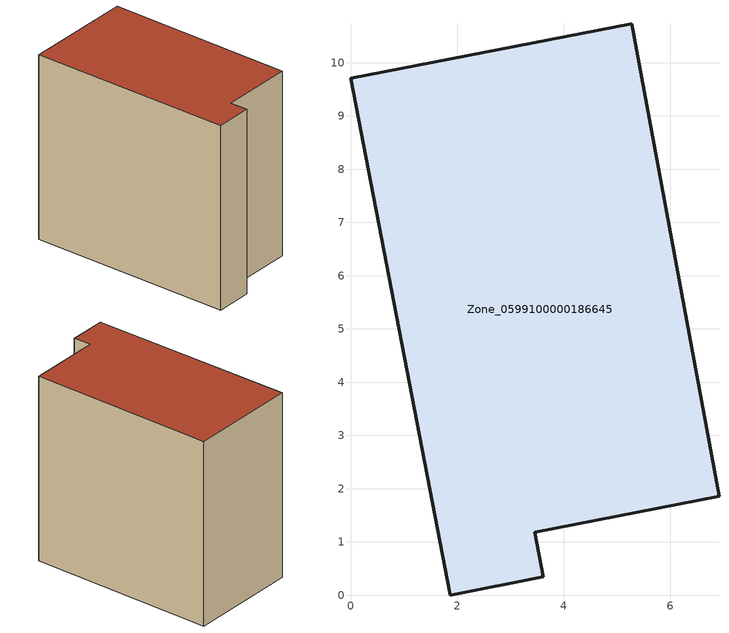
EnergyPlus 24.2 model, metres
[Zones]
Zone_0599100000186645
 floor ground (C_G): 0,9.71 5.28,10.73 6.92,1.86 3.46,1.18 3.62,0.35 1.87,0 z0
 wall outside (C_F): 5.28,10.73 0,9.71 1.87,0 3.62,0.35 3.46,1.18 6.92,1.86 5.28,10.73 z0:9.01
 roof outside (C_R): 0,9.71 1.87,0 3.62,0.35 3.46,1.18 6.92,1.86 5.28,10.73 z9.01
[BUILDING]
Pand.0599100000186645: North Axis=0; Terrain=City; Loads Convergence Tolerance Value=0.04; Temperature Convergence Tolerance Value=0.4; Solar Distribution=FullExterior; Maximum Number of Warmup Days=25; Minimum Number of Warmup Days=1
[Site:Location]
Rotterdam.The.Hague.AP_ZH_NLD Design_Conditions: Latitude=51.96; Longitude=4.45; Time Zone=1; Elevation=-4.5
[SITE:GROUNDTEMPERATURE:BUILDINGSURFACE]
18, 18, 18, 18, 18, 18, 18, 18, 18, 18, 18, 18
[MATERIAL] Thermal Absorptance=0.9; Solar Absorptance=0.7; Visible Absorptance=0.7
Name | Roughness | Thickness | Conductivity | Density | Specific Heat
G.TI.1975-1991 | MediumSmooth | 0.15 | 0.288461 | 540 | 1210
F.TI.1975-1991 | Rough | 0.3 | 0.230769 | 1920 | 840
R.TI.1975-1991 | MediumRough | 0.2 | 0.153846 | 1500 | 1000
[CONSTRUCTION]
C_G: G.TI.1975-1991
C_F: F.TI.1975-1991
C_R: R.TI.1975-1991
[ZONE]
Zone_0599100000186645: Type=1; Multiplier=1; Ceiling Height=Autocalculate; Volume=Autocalculate; Floor Area=autocalculate; Part of Total Floor Area=Yes
[ZONEINFILTRATION:DESIGNFLOWRATE]
Infil_Zone_0599100000186645: Zone or ZoneList or Space or SpaceList=Zone_0599100000186645; Schedule=AlwaysOn; Design Flow Rate Calculation Method=Flow/Area; Flow Rate per Floor Area=0.003; Constant Term Coefficient=1; Temperature Term Coefficient=0; Velocity Term Coefficient=0; Velocity Squared Term Coefficient=0
[HVACTEMPLATE:ZONE:IDEALLOADSAIRSYSTEM]
Zone_0599100000186645: Maximum Heating Supply Air Temperature=50; Minimum Cooling Supply Air Temperature=13; Maximum Heating Supply Air Humidity Ratio=0.0156; Minimum Cooling Supply Air Humidity Ratio=0.0077; Heating Limit=NoLimit; Cooling Limit=NoLimit; Dehumidification Control Type=ConstantSensibleHeatRatio; Cooling Sensible Heat Ratio=0.7; Dehumidification Setpoint=60; Humidification Control Type=None; Humidification Setpoint=30; Outdoor Air Method=None; Outdoor Air Flow Rate per Person=0.00944; Outdoor Air Flow Rate per Zone Floor Area=0; Outdoor Air Flow Rate per Zone=0; Demand Controlled Ventilation Type=None; Outdoor Air Economizer Type=NoEconomizer; Heat Recovery Type=None; Sensible Heat Recovery Effectiveness=0.7; Latent Heat Recovery Effectiveness=0.65
[ZONECONTROL:THERMOSTAT]
ThermostatControl_Zone_0599100000186645: Zone or ZoneList=Zone_0599100000186645; Control Type Schedule=DualSetpointControlType; Control 1=Thermostat_Zone_0599100000186645; Temperature Difference Between Cutout And Setpoint=0
[THERMOSTATSETPOINT:DUALSETPOINT]
Thermostat_Zone_0599100000186645: Heating Setpoint Temperature Schedule=HeatingSetpoint_Zone_0599100000186645; Cooling Setpoint Temperature Schedule=CoolingSetpoint_Zone_0599100000186645
[SCHEDULE:COMPACT]
HeatingSetpoint_Zone_0599100000186645: Through: 12/31, For: AllDays, Until: 24:00, 21
CoolingSetpoint_Zone_0599100000186645: Through: 12/31, For: AllDays, Until: 24:00, 24
DualSetpointControlType: Through: 12/31, For: AllDays, Until: 24:00, 4
AlwaysOn: Through: 12/31, For: AllDays, Until: 24:00, 1
